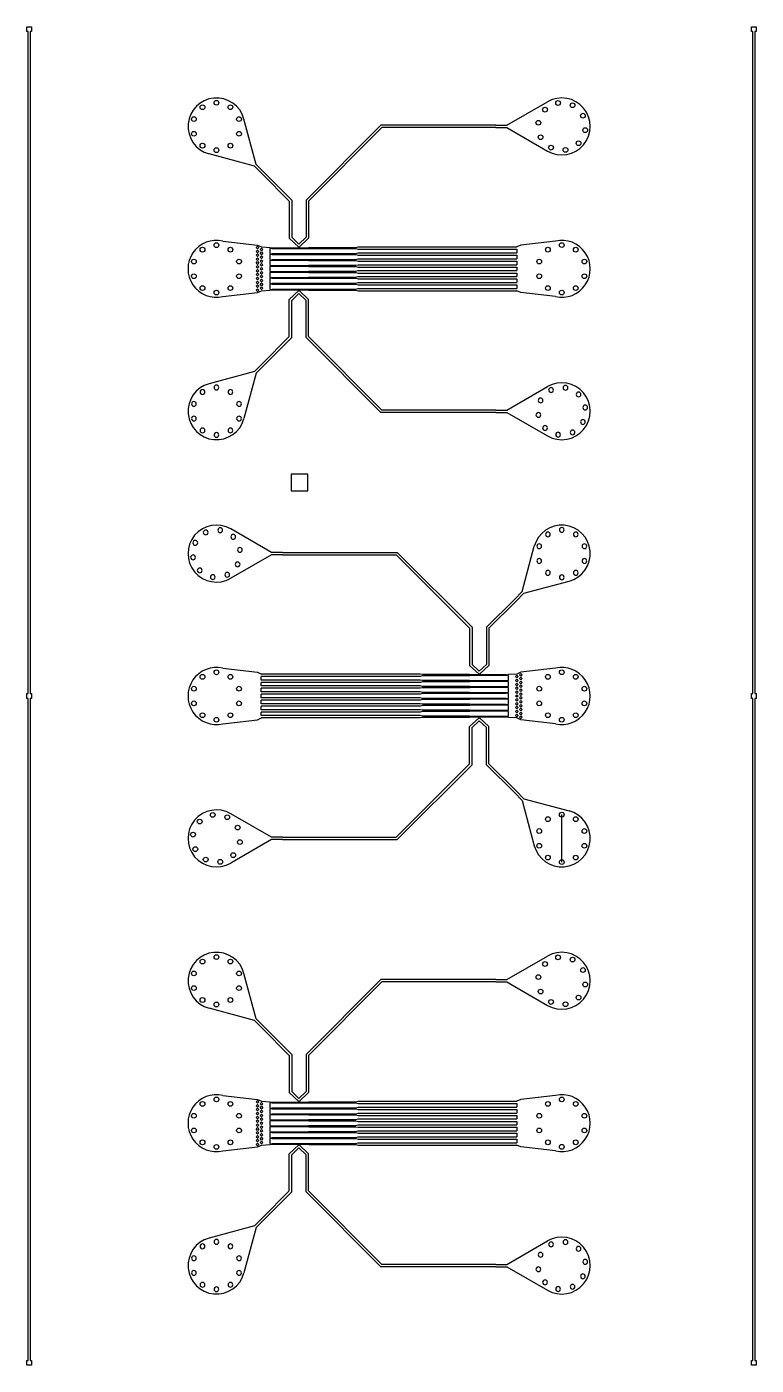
# Model space of a CAD drawing. Header units: inches. Extents: x -22921 to 23021, y -14100 to 14100.
# Drawn here: x 7640 to 23021, y -14100 to 14100 of the extents above; entities that cross this region are included whole.
import ezdxf

# ---------------------------------------------------------------- set-up
doc = ezdxf.new("R2010")
doc.units = ezdxf.units.IN
doc.header["$MEASUREMENT"] = 0

# ---------------------------------------------------------------- blocks, each defined once
blk = doc.blocks.new('*U219')
blk.add_circle((0, 0), 50)
blk = doc.blocks.new('*U220')
at = {"color": 0, "linetype": 'ByBlock', "lineweight": -2, "transparency": 16777216}
for p, rotation in [((-293, 8406), 35.99999999999999), ((295, 8406), 324), ((-475, 8156), 72), ((477, 8156), 288), ((-475, 7846), 108), ((477, 7846), 252.0000000000001), ((-293, 7596), 144), ((295, 7596), 216), ((1, 7501), 180)]:
    blk.add_blockref('*U219', p, dxfattribs=dict(at, rotation=rotation))
blk.add_blockref('*U219', (1, 8501), dxfattribs=at)
blk = doc.blocks.new('*U221')
blk.add_circle((0, 0), 50)
blk = doc.blocks.new('*U222')
at = {"color": 0, "linetype": 'ByBlock', "lineweight": -2, "transparency": 16777216}
for p, rotation in [((-293, 8406), 35.99999999999999), ((295, 8406), 324), ((-475, 8156), 72), ((477, 8156), 288), ((-475, 7846), 108), ((477, 7846), 252.0000000000001), ((-293, 7596), 144), ((295, 7596), 216), ((1, 7501), 180)]:
    blk.add_blockref('*U221', p, dxfattribs=dict(at, rotation=rotation))
blk.add_blockref('*U221', (1, 8501), dxfattribs=at)
blk = doc.blocks.new('*U211')
blk.add_circle((0, 0), 50)
blk = doc.blocks.new('*U212')
at = {"color": 0, "linetype": 'ByBlock', "lineweight": -2, "transparency": 16777216}
for p, rotation in [((-293, -32), 35.99999999999999), ((295, -32), 324), ((-475, -282), 72), ((477, -282), 288), ((-475, -591), 108), ((477, -591), 252), ((-293, -841), 144), ((295, -841), 216), ((1, -937), 180)]:
    blk.add_blockref('*U211', p, dxfattribs=dict(at, rotation=rotation))
blk.add_blockref('*U211', (1, 63), dxfattribs=at)
blk = doc.blocks.new('*U213')
blk.add_circle((0, 0), 50)
blk = doc.blocks.new('*U214')
at = {"color": 0, "linetype": 'ByBlock', "lineweight": -2, "transparency": 16777216}
for p, rotation in [((-293, -32), 35.99999999999999), ((295, -32), 324), ((-475, -282), 72), ((477, -282), 288), ((-475, -591), 108), ((477, -591), 252), ((-293, -841), 144), ((295, -841), 216), ((1, -937), 180)]:
    blk.add_blockref('*U213', p, dxfattribs=dict(at, rotation=rotation))
blk.add_blockref('*U213', (1, 63), dxfattribs=at)
blk = doc.blocks.new('*U217')
blk.add_circle((0, 0), 50)
blk = doc.blocks.new('*U218')
at = {"color": 0, "linetype": 'ByBlock', "lineweight": -2, "transparency": 16777216}
for p, rotation in [((-293, 8406), 35.99999999999999), ((295, 8406), 324), ((-475, 8156), 72), ((477, 8156), 288), ((-475, 7846), 108), ((477, 7846), 252.0000000000001), ((-293, 7596), 144), ((295, 7596), 216), ((1, 7501), 180)]:
    blk.add_blockref('*U217', p, dxfattribs=dict(at, rotation=rotation))
blk.add_blockref('*U217', (1, 8501), dxfattribs=at)
blk = doc.blocks.new('*U215')
blk.add_circle((0, 0), 50)
blk = doc.blocks.new('*U216')
at = {"color": 0, "linetype": 'ByBlock', "lineweight": -2, "transparency": 16777216}
for p, rotation in [((-293, 8406), 35.99999999999999), ((295, 8406), 324), ((-475, 8156), 72), ((477, 8156), 288), ((-475, 7846), 108), ((477, 7846), 252.0000000000001), ((-293, 7596), 144), ((295, 7596), 216), ((1, 7501), 180)]:
    blk.add_blockref('*U215', p, dxfattribs=dict(at, rotation=rotation))
blk.add_blockref('*U215', (1, 8501), dxfattribs=at)
blk = doc.blocks.new('*U243')
blk.add_circle((0, 0), 50)
blk = doc.blocks.new('*U244')
at = {"color": 0, "linetype": 'ByBlock', "lineweight": -2, "transparency": 16777216}
for p, rotation in [((-293, 8406), 35.99999999999999), ((295, 8406), 324), ((-475, 8156), 72), ((477, 8156), 288), ((-475, 7846), 108), ((477, 7846), 252.0000000000001), ((-293, 7596), 144), ((295, 7596), 216), ((1, 7501), 180)]:
    blk.add_blockref('*U243', p, dxfattribs=dict(at, rotation=rotation))
blk.add_blockref('*U243', (1, 8501), dxfattribs=at)
blk = doc.blocks.new('*U245')
blk.add_circle((0, 0), 50)
blk = doc.blocks.new('*U246')
at = {"color": 0, "linetype": 'ByBlock', "lineweight": -2, "transparency": 16777216}
for p, rotation in [((-293, 8406), 35.99999999999999), ((295, 8406), 324), ((-475, 8156), 72), ((477, 8156), 288), ((-475, 7846), 108), ((477, 7846), 252.0000000000001), ((-293, 7596), 144), ((295, 7596), 216), ((1, 7501), 180)]:
    blk.add_blockref('*U245', p, dxfattribs=dict(at, rotation=rotation))
blk.add_blockref('*U245', (1, 8501), dxfattribs=at)
blk = doc.blocks.new('*U231')
blk.add_circle((0, 0), 50)
blk = doc.blocks.new('*U232')
at = {"color": 0, "linetype": 'ByBlock', "lineweight": -2, "transparency": 16777216}
for p, rotation in [((-293, -32), 35.99999999999999), ((295, -32), 324), ((-475, -282), 72), ((477, -282), 288), ((-475, -591), 108), ((477, -591), 252), ((-293, -841), 144), ((295, -841), 216), ((1, -937), 180)]:
    blk.add_blockref('*U231', p, dxfattribs=dict(at, rotation=rotation))
blk.add_blockref('*U231', (1, 63), dxfattribs=at)
blk = doc.blocks.new('*U233')
blk.add_circle((0, 0), 50)
blk = doc.blocks.new('*U234')
at = {"color": 0, "linetype": 'ByBlock', "lineweight": -2, "transparency": 16777216}
for p, rotation in [((-293, -32), 35.99999999999999), ((295, -32), 324), ((-475, -282), 72), ((477, -282), 288), ((-475, -591), 108), ((477, -591), 252), ((-293, -841), 144), ((295, -841), 216), ((1, -937), 180)]:
    blk.add_blockref('*U233', p, dxfattribs=dict(at, rotation=rotation))
blk.add_blockref('*U233', (1, 63), dxfattribs=at)
blk = doc.blocks.new('*U237')
blk.add_circle((0, 0), 50)
blk = doc.blocks.new('*U238')
at = {"color": 0, "linetype": 'ByBlock', "lineweight": -2, "transparency": 16777216}
for p, rotation in [((-293, 8406), 35.99999999999999), ((295, 8406), 324), ((-475, 8156), 72), ((477, 8156), 288), ((-475, 7846), 108), ((477, 7846), 252.0000000000001), ((-293, 7596), 144), ((295, 7596), 216), ((1, 7501), 180)]:
    blk.add_blockref('*U237', p, dxfattribs=dict(at, rotation=rotation))
blk.add_blockref('*U237', (1, 8501), dxfattribs=at)
blk = doc.blocks.new('*U235')
blk.add_circle((0, 0), 50)
blk = doc.blocks.new('*U236')
at = {"color": 0, "linetype": 'ByBlock', "lineweight": -2, "transparency": 16777216}
for p, rotation in [((-293, 8406), 35.99999999999999), ((295, 8406), 324), ((-475, 8156), 72), ((477, 8156), 288), ((-475, 7846), 108), ((477, 7846), 252.0000000000001), ((-293, 7596), 144), ((295, 7596), 216), ((1, 7501), 180)]:
    blk.add_blockref('*U235', p, dxfattribs=dict(at, rotation=rotation))
blk.add_blockref('*U235', (1, 8501), dxfattribs=at)
blk = doc.blocks.new('*U239')
blk.add_circle((0, 0), 50)
blk = doc.blocks.new('*U240')
at = {"color": 0, "linetype": 'ByBlock', "lineweight": -2, "transparency": 16777216}
for p, rotation in [((-293, 8406), 35.99999999999999), ((295, 8406), 324), ((-475, 8156), 72), ((477, 8156), 288), ((-475, 7846), 108), ((477, 7846), 252.0000000000001), ((-293, 7596), 144), ((295, 7596), 216), ((1, 7501), 180)]:
    blk.add_blockref('*U239', p, dxfattribs=dict(at, rotation=rotation))
blk.add_blockref('*U239', (1, 8501), dxfattribs=at)
blk = doc.blocks.new('*U241')
blk.add_circle((0, 0), 50)
blk = doc.blocks.new('*U242')
at = {"color": 0, "linetype": 'ByBlock', "lineweight": -2, "transparency": 16777216}
for p, rotation in [((-293, 8406), 35.99999999999999), ((295, 8406), 324), ((-475, 8156), 72), ((477, 8156), 288), ((-475, 7846), 108), ((477, 7846), 252.0000000000001), ((-293, 7596), 144), ((295, 7596), 216), ((1, 7501), 180)]:
    blk.add_blockref('*U241', p, dxfattribs=dict(at, rotation=rotation))
blk.add_blockref('*U241', (1, 8501), dxfattribs=at)
blk = doc.blocks.new('*U223')
blk.add_circle((0, 0), 50)
blk = doc.blocks.new('*U224')
at = {"color": 0, "linetype": 'ByBlock', "lineweight": -2, "transparency": 16777216}
for p, rotation in [((-293, -32), 35.99999999999999), ((295, -32), 324), ((-475, -282), 72), ((477, -282), 288), ((-475, -591), 108), ((477, -591), 252), ((-293, -841), 144), ((295, -841), 216), ((1, -937), 180)]:
    blk.add_blockref('*U223', p, dxfattribs=dict(at, rotation=rotation))
blk.add_blockref('*U223', (1, 63), dxfattribs=at)
blk = doc.blocks.new('*U225')
blk.add_circle((0, 0), 50)
blk = doc.blocks.new('*U226')
at = {"color": 0, "linetype": 'ByBlock', "lineweight": -2, "transparency": 16777216}
for p, rotation in [((-293, -32), 35.99999999999999), ((295, -32), 324), ((-475, -282), 72), ((477, -282), 288), ((-475, -591), 108), ((477, -591), 252), ((-293, -841), 144), ((295, -841), 216), ((1, -937), 180)]:
    blk.add_blockref('*U225', p, dxfattribs=dict(at, rotation=rotation))
blk.add_blockref('*U225', (1, 63), dxfattribs=at)
blk = doc.blocks.new('*U229')
blk.add_circle((0, 0), 50)
blk = doc.blocks.new('*U230')
at = {"color": 0, "linetype": 'ByBlock', "lineweight": -2, "transparency": 16777216}
for p, rotation in [((-293, 8406), 35.99999999999999), ((295, 8406), 324), ((-475, 8156), 72), ((477, 8156), 288), ((-475, 7846), 108), ((477, 7846), 252.0000000000001), ((-293, 7596), 144), ((295, 7596), 216), ((1, 7501), 180)]:
    blk.add_blockref('*U229', p, dxfattribs=dict(at, rotation=rotation))
blk.add_blockref('*U229', (1, 8501), dxfattribs=at)
blk = doc.blocks.new('*U227')
blk.add_circle((0, 0), 50)
blk = doc.blocks.new('*U228')
at = {"color": 0, "linetype": 'ByBlock', "lineweight": -2, "transparency": 16777216}
for p, rotation in [((-293, 8406), 35.99999999999999), ((295, 8406), 324), ((-475, 8156), 72), ((477, 8156), 288), ((-475, 7846), 108), ((477, 7846), 252.0000000000001), ((-293, 7596), 144), ((295, 7596), 216), ((1, 7501), 180)]:
    blk.add_blockref('*U227', p, dxfattribs=dict(at, rotation=rotation))
blk.add_blockref('*U227', (1, 8501), dxfattribs=at)

msp = doc.modelspace()

# ---------------------------------------------------------------- linework, layer by layer
for p, q in [((17764, 12025), (18621, 12520)), ((12476, 11200), (12220, 12155)), ((15108, 12025), (13533, 10449)), ((15129, 11975), (13583, 10429)), ((17532, 12025), (15108, 12025)), ((17532, 11975), (15129, 11975)), ((17532, 12025), (17764, 12025)), ((17532, 11975), (17764, 11975)), ((17764, 11975), (18621, 11480)), ((12440, 11164), (11485, 11420)), ((12605, 11000), (12440, 11164)), ((12640, 11035), (12476, 11200)), ((12605, 11000), (13176, 10429)), ((12640, 11035), (13226, 10449)), ((13226, 10449), (13226, 9721)), ((13533, 10449), (13533, 9691)), ((13176, 10429), (13176, 9691)), ((13583, 10429), (13583, 9721)), ((13176, 9721), (13176, 9646)), ((13176, 9646), (13374, 9458)), ((13226, 9721), (13226, 9666)), ((13226, 9666), (13379, 9523)), ((13379, 9523), (13533, 9666)), ((13384, 9458), (13583, 9646)), ((13533, 9691), (13533, 9666)), ((13583, 9721), (13583, 9646)), ((11774, 9585), (12506, 9502)), ((12506, 9502), (12587, 9461)), ((12587, 9461), (12767, 9450)), ((12767, 9450), (12795, 9442)), ((12767, 9425), (12795, 9432)), ((12767, 9425), (12767, 9325)), ((12767, 9325), (12795, 9318)), ((12767, 9300), (12795, 9308)), ((12795, 9442), (12810, 9442)), ((12795, 9442), (12815, 9442)), ((12795, 9432), (12810, 9432)), ((12795, 9432), (12815, 9432)), ((12795, 9318), (12810, 9318)), ((12795, 9318), (12815, 9318)), ((12795, 9308), (12810, 9308)), ((12795, 9308), (12815, 9308)), ((12815, 9442), (12815, 9445)), ((12815, 9442), (12815, 9445)), ((12815, 9445), (13374, 9445)), ((12815, 9432), (12815, 9430)), ((12815, 9432), (12815, 9430)), ((12815, 9430), (13579, 9430)), ((12815, 9318), (12815, 9320)), ((12815, 9318), (12815, 9320)), ((12815, 9320), (13579, 9320)), ((12815, 9308), (12815, 9305)), ((12815, 9308), (12815, 9305)), ((13374, 9458), (13374, 9448)), ((13374, 9448), (13374, 9445)), ((13384, 9458), (13384, 9448)), ((13384, 9448), (13384, 9445)), ((13384, 9445), (13579, 9445)), ((13579, 9445), (13589, 9450)), ((13579, 9430), (13589, 9425)), ((13579, 9320), (13589, 9325)), ((13589, 9450), (14579, 9450)), ((13589, 9425), (14579, 9425)), ((13589, 9325), (14579, 9325)), ((14579, 9450), (14626, 9462)), ((14579, 9425), (14626, 9412)), ((14579, 9325), (14626, 9338)), ((14626, 9462), (17976, 9462)), ((14626, 9412), (17976, 9412)), ((14626, 9338), (17976, 9338)), ((18055, 9502), (17974, 9461)), ((17976, 9412), (17976, 9338)), ((18787, 9585), (18055, 9502)), ((12767, 9300), (12767, 9200)), ((12767, 9200), (12795, 9192)), ((12767, 9175), (12795, 9182)), ((12767, 9175), (12767, 9075)), ((12767, 9075), (12795, 9067)), ((12767, 9050), (12795, 9057)), ((12767, 9050), (12767, 8950)), ((12795, 9192), (12810, 9192)), ((12795, 9192), (12815, 9192)), ((12795, 9182), (12810, 9182)), ((12795, 9182), (12815, 9182)), ((12795, 9067), (12810, 9067)), ((12795, 9067), (12815, 9067)), ((12795, 9057), (12810, 9057)), ((12795, 9057), (12815, 9057)), ((12815, 9305), (13579, 9305)), ((12815, 9192), (12815, 9195)), ((12815, 9192), (12815, 9195)), ((12815, 9195), (13579, 9195)), ((12815, 9182), (12815, 9180)), ((12815, 9182), (12815, 9180)), ((12815, 9180), (13579, 9180)), ((12815, 9067), (12815, 9070)), ((12815, 9067), (12815, 9070)), ((12815, 9070), (13579, 9070)), ((12815, 9057), (12815, 9055)), ((12815, 9057), (12815, 9055)), ((12815, 9055), (13579, 9055)), ((13579, 9305), (13589, 9300)), ((13579, 9195), (13589, 9200)), ((13579, 9180), (13589, 9175)), ((13579, 9070), (13589, 9075)), ((13579, 9055), (13589, 9050)), ((13589, 9300), (14579, 9300)), ((13589, 9200), (14579, 9200)), ((13589, 9175), (14579, 9175)), ((13589, 9075), (14579, 9075)), ((13589, 9050), (14579, 9050)), ((14579, 9300), (14626, 9288)), ((14579, 9200), (14626, 9212)), ((14579, 9175), (14626, 9162)), ((14579, 9075), (14626, 9087)), ((14579, 9050), (14626, 9037)), ((14626, 9288), (17976, 9288)), ((14626, 9212), (17976, 9212)), ((14626, 9162), (17976, 9162)), ((14626, 9087), (17976, 9087)), ((14626, 9037), (17976, 9037)), ((17976, 9288), (17976, 9212)), ((17976, 9162), (17976, 9087)), ((17976, 9037), (17976, 8962)), ((12767, 8950), (12795, 8942)), ((12767, 8925), (12795, 8932)), ((12767, 8925), (12767, 8825)), ((12767, 8825), (12795, 8817)), ((12767, 8800), (12795, 8807)), ((12767, 8800), (12767, 8700)), ((12795, 8942), (12810, 8942)), ((12795, 8942), (12815, 8942)), ((12795, 8932), (12810, 8932)), ((12795, 8932), (12815, 8932)), ((12795, 8817), (12810, 8817)), ((12795, 8817), (12815, 8817)), ((12795, 8807), (12810, 8807)), ((12795, 8807), (12815, 8807)), ((12815, 8942), (12815, 8945)), ((12815, 8942), (12815, 8945)), ((12815, 8945), (13579, 8945)), ((12815, 8932), (12815, 8930)), ((12815, 8932), (12815, 8930)), ((12815, 8930), (13579, 8930)), ((12815, 8817), (12815, 8820)), ((12815, 8817), (12815, 8820)), ((12815, 8820), (13579, 8820)), ((12815, 8807), (12815, 8805)), ((12815, 8807), (12815, 8805)), ((12815, 8805), (13579, 8805)), ((13579, 8945), (13589, 8950)), ((13579, 8930), (13589, 8925)), ((13579, 8820), (13589, 8825)), ((13579, 8805), (13589, 8800)), ((13589, 8950), (14579, 8950)), ((13589, 8925), (14579, 8925)), ((13589, 8825), (14579, 8825)), ((13589, 8800), (14579, 8800)), ((14579, 8950), (14626, 8962)), ((14579, 8925), (14626, 8912)), ((14579, 8825), (14626, 8837)), ((14579, 8800), (14626, 8787)), ((14626, 8962), (17976, 8962)), ((14626, 8912), (17976, 8912)), ((14626, 8837), (17976, 8837)), ((14626, 8787), (17976, 8787)), ((17976, 8912), (17976, 8837)), ((17976, 8787), (17976, 8712)), ((11774, 8415), (12506, 8498)), ((12506, 8498), (12587, 8539)), ((12587, 8539), (12767, 8550)), ((12767, 8700), (12795, 8692)), ((12767, 8675), (12795, 8682)), ((12767, 8675), (12767, 8575)), ((12767, 8575), (12795, 8567)), ((12767, 8550), (12795, 8557)), ((12795, 8692), (12810, 8692)), ((12795, 8692), (12815, 8692)), ((12795, 8682), (12810, 8682)), ((12795, 8682), (12815, 8682)), ((12795, 8567), (12810, 8567)), ((12795, 8567), (12815, 8567)), ((12795, 8557), (12810, 8557)), ((12795, 8557), (12815, 8557)), ((12815, 8692), (12815, 8695)), ((12815, 8692), (12815, 8695)), ((12815, 8695), (13579, 8695)), ((12815, 8682), (12815, 8680)), ((12815, 8682), (12815, 8680)), ((12815, 8680), (13579, 8680)), ((12815, 8567), (12815, 8570)), ((12815, 8567), (12815, 8570)), ((12815, 8570), (13579, 8570)), ((12815, 8557), (12815, 8555)), ((12815, 8557), (12815, 8555)), ((12815, 8555), (13374, 8555)), ((13176, 8354), (13374, 8542)), ((13226, 8334), (13379, 8477)), ((13374, 8542), (13374, 8555)), ((13379, 8477), (13533, 8334)), ((13384, 8555), (13579, 8555)), ((13384, 8542), (13384, 8555)), ((13384, 8542), (13583, 8354)), ((13579, 8695), (13589, 8700)), ((13579, 8680), (13589, 8675)), ((13579, 8570), (13589, 8575)), ((13579, 8555), (13589, 8550)), ((13589, 8700), (14579, 8700)), ((13589, 8675), (14579, 8675)), ((13589, 8575), (14579, 8575)), ((13589, 8550), (14579, 8550)), ((14579, 8700), (14626, 8712)), ((14579, 8675), (14626, 8662)), ((14579, 8575), (14626, 8587)), ((14579, 8550), (14626, 8537)), ((14626, 8712), (17976, 8712)), ((14626, 8662), (17976, 8662)), ((14626, 8587), (17976, 8587)), ((14626, 8537), (17976, 8537)), ((18055, 8498), (17974, 8539)), ((17976, 8662), (17976, 8587)), ((18787, 8415), (18055, 8498)), ((13176, 8279), (13176, 8354)), ((13176, 7571), (13176, 8309)), ((13226, 8279), (13226, 8334)), ((13226, 7551), (13226, 8279)), ((13533, 8309), (13533, 8334)), ((13533, 7551), (13533, 8309)), ((13583, 8279), (13583, 8354)), ((13583, 7571), (13583, 8279)), ((12605, 7000), (13176, 7571)), ((12640, 6965), (13226, 7551)), ((15108, 5975), (13533, 7551)), ((15129, 6025), (13583, 7571)), ((12440, 6836), (11485, 6580)), ((12476, 6800), (12220, 5845)), ((12605, 7000), (12440, 6836)), ((12640, 6965), (12476, 6800)), ((17764, 6025), (18621, 6520)), ((17532, 5975), (15108, 5975)), ((17532, 6025), (15129, 6025)), ((17532, 6025), (17764, 6025)), ((17532, 5975), (17764, 5975)), ((17764, 5975), (18621, 5480)), ((12797, 3025), (11940, 3520)), ((18085, 2200), (18341, 3155)), ((12797, 2975), (11940, 2480)), ((13029, 3025), (12797, 3025)), ((13029, 2975), (12797, 2975)), ((13029, 3025), (15453, 3025)), ((13029, 2975), (15432, 2975)), ((15432, 2975), (16978, 1429)), ((15453, 3025), (17028, 1449)), ((18121, 2164), (19076, 2420)), ((17921, 2035), (17335, 1449)), ((17956, 2000), (17385, 1429)), ((17921, 2035), (18085, 2200)), ((17956, 2000), (18121, 2164)), ((16978, 1429), (16978, 721)), ((17028, 1449), (17028, 691)), ((17335, 1449), (17335, 721)), ((17385, 1429), (17385, 691)), ((11774, 585), (12506, 502)), ((16978, 721), (16978, 646)), ((17177, 457), (16978, 646)), ((17028, 691), (17028, 666)), ((17182, 523), (17028, 666)), ((17335, 666), (17182, 523)), ((17385, 646), (17187, 457)), ((17335, 721), (17335, 666)), ((17385, 721), (17385, 646)), ((18787, 585), (18055, 502)), ((12506, 502), (12587, 461)), ((15935, 462), (12585, 462)), ((15935, 412), (12585, 412)), ((12585, 337), (12585, 412)), ((15935, 337), (12585, 337)), ((15935, 287), (12585, 287)), ((12585, 212), (12585, 287)), ((15982, 450), (15935, 462)), ((15982, 425), (15935, 412)), ((15982, 325), (15935, 337)), ((15982, 300), (15935, 287)), ((16972, 450), (15982, 450)), ((16972, 425), (15982, 425)), ((16972, 325), (15982, 325)), ((16972, 300), (15982, 300)), ((16982, 445), (16972, 450)), ((16982, 430), (16972, 425)), ((16982, 320), (16972, 325)), ((16982, 305), (16972, 300)), ((17177, 445), (16982, 445)), ((17746, 430), (16982, 430)), ((17746, 320), (16982, 320)), ((17746, 305), (16982, 305)), ((17177, 457), (17177, 445)), ((17187, 457), (17187, 445)), ((17746, 445), (17187, 445)), ((17746, 442), (17746, 445)), ((17746, 442), (17746, 445)), ((17766, 442), (17746, 442)), ((17766, 432), (17746, 432)), ((17746, 432), (17746, 430)), ((17746, 432), (17746, 430)), ((17746, 317), (17746, 320)), ((17746, 317), (17746, 320)), ((17766, 317), (17746, 317)), ((17766, 307), (17746, 307)), ((17746, 307), (17746, 305)), ((17746, 307), (17746, 305)), ((17766, 442), (17751, 442)), ((17766, 432), (17751, 432)), ((17766, 317), (17751, 317)), ((17766, 307), (17751, 307)), ((17794, 450), (17766, 442)), ((17794, 425), (17766, 432)), ((17794, 325), (17766, 317)), ((17794, 300), (17766, 307)), ((17974, 461), (17794, 450)), ((17794, 325), (17794, 425)), ((17794, 200), (17794, 300)), ((18055, 502), (17974, 461)), ((15935, 212), (12585, 212)), ((15935, 162), (12585, 162)), ((12585, 87), (12585, 162)), ((15935, 87), (12585, 87)), ((15935, 37), (12585, 37)), ((12585, -38), (12585, 37)), ((15982, 200), (15935, 212)), ((15982, 175), (15935, 162)), ((15982, 75), (15935, 87)), ((15982, 50), (15935, 37)), ((16972, 200), (15982, 200)), ((16972, 175), (15982, 175)), ((16972, 75), (15982, 75)), ((16972, 50), (15982, 50)), ((16982, 195), (16972, 200)), ((16982, 180), (16972, 175)), ((16982, 70), (16972, 75)), ((16982, 55), (16972, 50)), ((17746, 195), (16982, 195)), ((17746, 180), (16982, 180)), ((17746, 70), (16982, 70)), ((17746, 55), (16982, 55)), ((17746, 192), (17746, 195)), ((17746, 192), (17746, 195)), ((17766, 192), (17746, 192)), ((17766, 182), (17746, 182)), ((17746, 182), (17746, 180)), ((17746, 182), (17746, 180)), ((17746, 67), (17746, 70)), ((17746, 67), (17746, 70)), ((17766, 67), (17746, 67)), ((17766, 57), (17746, 57)), ((17746, 57), (17746, 55)), ((17746, 57), (17746, 55)), ((17766, 192), (17751, 192)), ((17766, 182), (17751, 182)), ((17766, 67), (17751, 67)), ((17766, 57), (17751, 57)), ((17794, 200), (17766, 192)), ((17794, 175), (17766, 182)), ((17794, 75), (17766, 67)), ((17794, 50), (17766, 57)), ((17794, 75), (17794, 175)), ((17794, -50), (17794, 50)), ((15935, -38), (12585, -38)), ((15935, -88), (12585, -88)), ((12585, -163), (12585, -88)), ((15935, -163), (12585, -163)), ((15935, -213), (12585, -213)), ((12585, -288), (12585, -213)), ((15982, -50), (15935, -38)), ((15982, -75), (15935, -88)), ((15982, -175), (15935, -163)), ((15982, -200), (15935, -213)), ((16972, -50), (15982, -50)), ((16972, -75), (15982, -75)), ((16972, -175), (15982, -175)), ((16972, -200), (15982, -200)), ((16982, -55), (16972, -50)), ((16982, -70), (16972, -75)), ((16982, -180), (16972, -175)), ((16982, -195), (16972, -200)), ((17746, -55), (16982, -55)), ((17746, -70), (16982, -70)), ((17746, -180), (16982, -180)), ((17746, -195), (16982, -195)), ((17746, -58), (17746, -55)), ((17746, -58), (17746, -55)), ((17766, -58), (17746, -58)), ((17766, -68), (17746, -68)), ((17746, -68), (17746, -70)), ((17746, -68), (17746, -70)), ((17746, -183), (17746, -180)), ((17746, -183), (17746, -180)), ((17766, -183), (17746, -183)), ((17766, -193), (17746, -193)), ((17746, -193), (17746, -195)), ((17746, -193), (17746, -195)), ((17766, -58), (17751, -58)), ((17766, -68), (17751, -68)), ((17766, -183), (17751, -183)), ((17766, -193), (17751, -193)), ((17794, -50), (17766, -58)), ((17794, -75), (17766, -68)), ((17794, -175), (17766, -183)), ((17794, -200), (17766, -193)), ((17794, -175), (17794, -75)), ((17794, -300), (17794, -200)), ((11774, -585), (12506, -502)), ((12506, -502), (12587, -461)), ((15935, -288), (12585, -288)), ((15935, -338), (12585, -338)), ((12585, -413), (12585, -338)), ((15935, -413), (12585, -413)), ((15935, -463), (12585, -463)), ((15982, -300), (15935, -288)), ((15982, -325), (15935, -338)), ((15982, -425), (15935, -413)), ((15982, -450), (15935, -463)), ((16972, -300), (15982, -300)), ((16972, -325), (15982, -325)), ((16972, -425), (15982, -425)), ((16972, -450), (15982, -450)), ((16982, -305), (16972, -300)), ((16982, -320), (16972, -325)), ((16982, -430), (16972, -425)), ((16982, -445), (16972, -450)), ((17177, -458), (16978, -646)), ((17746, -305), (16982, -305)), ((17746, -320), (16982, -320)), ((17746, -430), (16982, -430)), ((17177, -445), (16982, -445)), ((17182, -523), (17028, -666)), ((17177, -448), (17177, -445)), ((17177, -458), (17177, -448)), ((17335, -666), (17182, -523)), ((17746, -445), (17187, -445)), ((17187, -448), (17187, -445)), ((17187, -458), (17187, -448)), ((17385, -646), (17187, -458)), ((17746, -308), (17746, -305)), ((17746, -308), (17746, -305)), ((17766, -308), (17746, -308)), ((17766, -318), (17746, -318)), ((17746, -318), (17746, -320)), ((17746, -318), (17746, -320)), ((17746, -433), (17746, -430)), ((17746, -433), (17746, -430)), ((17766, -433), (17746, -433)), ((17766, -443), (17746, -443)), ((17746, -443), (17746, -445)), ((17746, -443), (17746, -445)), ((17766, -308), (17751, -308)), ((17766, -318), (17751, -318)), ((17766, -433), (17751, -433)), ((17766, -443), (17751, -443)), ((17794, -300), (17766, -308)), ((17794, -325), (17766, -318)), ((17794, -425), (17766, -433)), ((17794, -450), (17766, -443)), ((17794, -425), (17794, -325)), ((17974, -461), (17794, -450)), ((18055, -502), (17974, -461)), ((18787, -585), (18055, -502)), ((16978, -721), (16978, -646)), ((16978, -1429), (16978, -721)), ((17028, -691), (17028, -666)), ((17028, -1449), (17028, -691)), ((17335, -721), (17335, -666)), ((17335, -1449), (17335, -721)), ((17385, -721), (17385, -646)), ((17385, -1429), (17385, -691)), ((15432, -2975), (16978, -1429)), ((15453, -3025), (17028, -1449)), ((17921, -2035), (17335, -1449)), ((17956, -2000), (17385, -1429)), ((17921, -2035), (18085, -2200)), ((17956, -2000), (18121, -2164)), ((18085, -2200), (18341, -3155)), ((18121, -2164), (19076, -2420)), ((12797, -2975), (11940, -2480)), ((18921, -3500), (18921, -2500)), ((18921, -3500), (18921, -2500)), ((12797, -3025), (11940, -3520)), ((13029, -2975), (12797, -2975)), ((13029, -3025), (12797, -3025)), ((13029, -2975), (15432, -2975)), ((13029, -3025), (15453, -3025)), ((17764, -5975), (18621, -5480)), ((12476, -6800), (12220, -5845)), ((15108, -5975), (13533, -7551)), ((15129, -6025), (13583, -7571)), ((17532, -5975), (15108, -5975)), ((17532, -6025), (15129, -6025)), ((17532, -5975), (17764, -5975)), ((17532, -6025), (17764, -6025)), ((17764, -6025), (18621, -6520)), ((12440, -6836), (11485, -6580)), ((12605, -7000), (12440, -6836)), ((12640, -6965), (12476, -6800)), ((12605, -7000), (13176, -7571)), ((12640, -6965), (13226, -7551)), ((13176, -7571), (13176, -8309)), ((13226, -7551), (13226, -8279)), ((13533, -7551), (13533, -8309)), ((13583, -7571), (13583, -8279)), ((11774, -8415), (12506, -8498)), ((13176, -8279), (13176, -8354)), ((13176, -8354), (13374, -8542)), ((13226, -8279), (13226, -8334)), ((13226, -8334), (13379, -8477)), ((13379, -8477), (13533, -8334)), ((13384, -8542), (13583, -8354)), ((13533, -8309), (13533, -8334)), ((13583, -8279), (13583, -8354)), ((18787, -8415), (18055, -8498)), ((12506, -8498), (12587, -8539)), ((12587, -8539), (12767, -8550)), ((12767, -8550), (12795, -8557)), ((12767, -8575), (12795, -8567)), ((12767, -8575), (12767, -8675)), ((12767, -8675), (12795, -8682)), ((12767, -8700), (12795, -8692)), ((12767, -8700), (12767, -8800)), ((12795, -8557), (12810, -8557)), ((12795, -8557), (12815, -8557)), ((12795, -8567), (12810, -8567)), ((12795, -8567), (12815, -8567)), ((12795, -8682), (12810, -8682)), ((12795, -8682), (12815, -8682)), ((12795, -8692), (12810, -8692)), ((12795, -8692), (12815, -8692)), ((12815, -8557), (12815, -8555)), ((12815, -8557), (12815, -8555)), ((12815, -8555), (13374, -8555)), ((12815, -8567), (12815, -8570)), ((12815, -8567), (12815, -8570)), ((12815, -8570), (13579, -8570)), ((12815, -8682), (12815, -8680)), ((12815, -8682), (12815, -8680)), ((12815, -8680), (13579, -8680)), ((12815, -8692), (12815, -8695)), ((12815, -8692), (12815, -8695)), ((12815, -8695), (13579, -8695)), ((13374, -8542), (13374, -8552)), ((13374, -8552), (13374, -8555)), ((13384, -8542), (13384, -8552)), ((13384, -8552), (13384, -8555)), ((13384, -8555), (13579, -8555)), ((13579, -8555), (13589, -8550)), ((13579, -8570), (13589, -8575)), ((13579, -8680), (13589, -8675)), ((13579, -8695), (13589, -8700)), ((13589, -8550), (14579, -8550)), ((13589, -8575), (14579, -8575)), ((13589, -8675), (14579, -8675)), ((13589, -8700), (14579, -8700)), ((14579, -8550), (14626, -8537)), ((14579, -8575), (14626, -8587)), ((14579, -8675), (14626, -8662)), ((14579, -8700), (14626, -8712)), ((14626, -8537), (17976, -8537)), ((14626, -8587), (17976, -8587)), ((14626, -8662), (17976, -8662)), ((14626, -8712), (17976, -8712)), ((18055, -8498), (17974, -8539)), ((17976, -8587), (17976, -8662)), ((17976, -8712), (17976, -8787)), ((12767, -8800), (12795, -8807)), ((12767, -8825), (12795, -8817)), ((12767, -8825), (12767, -8925)), ((12767, -8925), (12795, -8932)), ((12767, -8950), (12795, -8942)), ((12767, -8950), (12767, -9050)), ((12795, -8807), (12810, -8807)), ((12795, -8807), (12815, -8807)), ((12795, -8817), (12810, -8817)), ((12795, -8817), (12815, -8817)), ((12795, -8932), (12810, -8932)), ((12795, -8932), (12815, -8932)), ((12795, -8942), (12810, -8942)), ((12795, -8942), (12815, -8942)), ((12815, -8807), (12815, -8805)), ((12815, -8807), (12815, -8805)), ((12815, -8805), (13579, -8805)), ((12815, -8817), (12815, -8820)), ((12815, -8817), (12815, -8820)), ((12815, -8820), (13579, -8820)), ((12815, -8932), (12815, -8930)), ((12815, -8932), (12815, -8930)), ((12815, -8930), (13579, -8930)), ((12815, -8942), (12815, -8945)), ((12815, -8942), (12815, -8945)), ((12815, -8945), (13579, -8945)), ((13579, -8805), (13589, -8800)), ((13579, -8820), (13589, -8825)), ((13579, -8930), (13589, -8925)), ((13579, -8945), (13589, -8950)), ((13589, -8800), (14579, -8800)), ((13589, -8825), (14579, -8825)), ((13589, -8925), (14579, -8925)), ((13589, -8950), (14579, -8950)), ((14579, -8800), (14626, -8787)), ((14579, -8825), (14626, -8837)), ((14579, -8925), (14626, -8912)), ((14579, -8950), (14626, -8962)), ((14626, -8787), (17976, -8787)), ((14626, -8837), (17976, -8837)), ((14626, -8912), (17976, -8912)), ((14626, -8962), (17976, -8962)), ((17976, -8837), (17976, -8912)), ((17976, -8962), (17976, -9037)), ((12767, -9050), (12795, -9057)), ((12767, -9075), (12795, -9067)), ((12767, -9075), (12767, -9175)), ((12767, -9175), (12795, -9182)), ((12767, -9200), (12795, -9192)), ((12767, -9200), (12767, -9300)), ((12767, -9300), (12795, -9307)), ((12795, -9057), (12810, -9057)), ((12795, -9057), (12815, -9057)), ((12795, -9067), (12810, -9067)), ((12795, -9067), (12815, -9067)), ((12795, -9182), (12810, -9182)), ((12795, -9182), (12815, -9182)), ((12795, -9192), (12810, -9192)), ((12795, -9192), (12815, -9192)), ((12815, -9057), (12815, -9055)), ((12815, -9057), (12815, -9055)), ((12815, -9055), (13579, -9055)), ((12815, -9067), (12815, -9070)), ((12815, -9067), (12815, -9070)), ((12815, -9070), (13579, -9070)), ((12815, -9182), (12815, -9180)), ((12815, -9182), (12815, -9180)), ((12815, -9180), (13579, -9180)), ((12815, -9192), (12815, -9195)), ((12815, -9192), (12815, -9195)), ((12815, -9195), (13579, -9195)), ((12815, -9307), (12815, -9305)), ((12815, -9307), (12815, -9305)), ((12815, -9305), (13579, -9305)), ((13579, -9055), (13589, -9050)), ((13579, -9070), (13589, -9075)), ((13579, -9180), (13589, -9175)), ((13579, -9195), (13589, -9200)), ((13579, -9305), (13589, -9300)), ((13589, -9050), (14579, -9050)), ((13589, -9075), (14579, -9075)), ((13589, -9175), (14579, -9175)), ((13589, -9200), (14579, -9200)), ((13589, -9300), (14579, -9300)), ((14579, -9050), (14626, -9037)), ((14579, -9075), (14626, -9087)), ((14579, -9175), (14626, -9162)), ((14579, -9200), (14626, -9212)), ((14579, -9300), (14626, -9287)), ((14626, -9037), (17976, -9037)), ((14626, -9087), (17976, -9087)), ((14626, -9162), (17976, -9162)), ((14626, -9212), (17976, -9212)), ((14626, -9287), (17976, -9287)), ((17976, -9087), (17976, -9162)), ((17976, -9212), (17976, -9287)), ((11774, -9585), (12506, -9502)), ((12506, -9502), (12587, -9461)), ((12587, -9461), (12767, -9450)), ((12767, -9325), (12795, -9317)), ((12767, -9325), (12767, -9425)), ((12767, -9425), (12795, -9432)), ((12767, -9450), (12795, -9442)), ((12795, -9307), (12810, -9307)), ((12795, -9307), (12815, -9307)), ((12795, -9317), (12810, -9317)), ((12795, -9317), (12815, -9317)), ((12795, -9432), (12810, -9432)), ((12795, -9432), (12815, -9432)), ((12795, -9442), (12810, -9442)), ((12795, -9442), (12815, -9442)), ((12815, -9317), (12815, -9320)), ((12815, -9317), (12815, -9320)), ((12815, -9320), (13579, -9320)), ((12815, -9432), (12815, -9430)), ((12815, -9432), (12815, -9430)), ((12815, -9430), (13579, -9430)), ((12815, -9442), (12815, -9445)), ((12815, -9442), (12815, -9445)), ((12815, -9445), (13374, -9445)), ((13176, -9646), (13374, -9457)), ((13226, -9666), (13379, -9523)), ((13374, -9457), (13374, -9445)), ((13379, -9523), (13533, -9666)), ((13384, -9445), (13579, -9445)), ((13384, -9457), (13384, -9445)), ((13384, -9457), (13583, -9646)), ((13579, -9320), (13589, -9325)), ((13579, -9430), (13589, -9425)), ((13579, -9445), (13589, -9450)), ((13589, -9325), (14579, -9325)), ((13589, -9425), (14579, -9425)), ((13589, -9450), (14579, -9450)), ((14579, -9325), (14626, -9337)), ((14579, -9425), (14626, -9412)), ((14579, -9450), (14626, -9462)), ((14626, -9337), (17976, -9337)), ((14626, -9412), (17976, -9412)), ((14626, -9462), (17976, -9462)), ((18055, -9502), (17974, -9461)), ((17976, -9337), (17976, -9412)), ((18787, -9585), (18055, -9502)), ((13176, -9721), (13176, -9646)), ((13176, -10429), (13176, -9691)), ((13226, -9721), (13226, -9666)), ((13226, -10449), (13226, -9721)), ((13533, -9691), (13533, -9666)), ((13533, -10449), (13533, -9691)), ((13583, -9721), (13583, -9646)), ((13583, -10429), (13583, -9721)), ((12605, -11000), (13176, -10429)), ((15129, -11975), (13583, -10429)), ((12640, -11035), (13226, -10449)), ((15108, -12025), (13533, -10449)), ((12440, -11164), (11485, -11420)), ((12476, -11200), (12220, -12155)), ((12605, -11000), (12440, -11164)), ((12640, -11035), (12476, -11200)), ((17764, -11975), (18621, -11480)), ((17532, -12025), (15108, -12025)), ((17532, -11975), (15129, -11975)), ((17532, -11975), (17764, -11975)), ((17532, -12025), (17764, -12025)), ((17764, -12025), (18621, -12520))]:
    msp.add_line(p, q)
for points in [[(7710, -50), (7710, -14000), (7740, -14000), (7740, -14100), (7640, -14100), (7640, -14000), (7670, -14000), (7670, -50), (7640, -50), (7640, 50), (7670, 50), (7670, 14000), (7640, 14000), (7640, 14100), (7740, 14100), (7740, 14000), (7710, 14000), (7710, 50), (7740, 50), (7740, -50)], [(22991, -50), (22991, -14000), (23021, -14000), (23021, -14100), (22921, -14100), (22921, -14000), (22951, -14000), (22951, -50), (22921, -50), (22921, 50), (22951, 50), (22951, 14000), (22921, 14000), (22921, 14100), (23021, 14100), (23021, 14000), (22991, 14000), (22991, 50), (23021, 50), (23021, -50)], [(12477, 9449), (12506, 9477), (12534, 9449), (12506, 9421)], [(12477, 9367), (12506, 9395), (12534, 9367), (12506, 9339)], [(12477, 9286), (12506, 9314), (12534, 9286), (12506, 9257)], [(12559, 9408), (12587, 9436), (12615, 9408), (12587, 9380)], [(12559, 9326), (12587, 9355), (12615, 9326), (12587, 9298)], [(12477, 9204), (12506, 9232), (12534, 9204), (12506, 9176)], [(12477, 9122), (12506, 9151), (12534, 9122), (12506, 9094)], [(12477, 9041), (12506, 9069), (12534, 9041), (12506, 9013)], [(12559, 9245), (12587, 9273), (12615, 9245), (12587, 9217)], [(12559, 9163), (12587, 9191), (12615, 9163), (12587, 9135)], [(12559, 9082), (12587, 9110), (12615, 9082), (12587, 9053)], [(12559, 9000), (12587, 9028), (12615, 9000), (12587, 8972)], [(12477, 8959), (12506, 8987), (12534, 8959), (12506, 8931)], [(12477, 8878), (12506, 8906), (12534, 8878), (12506, 8849)], [(12477, 8796), (12506, 8824), (12534, 8796), (12506, 8768)], [(12477, 8714), (12506, 8743), (12534, 8714), (12506, 8686)], [(12559, 8918), (12587, 8947), (12615, 8918), (12587, 8890)], [(12559, 8837), (12587, 8865), (12615, 8837), (12587, 8809)], [(12559, 8755), (12587, 8783), (12615, 8755), (12587, 8727)], [(12477, 8633), (12506, 8661), (12534, 8633), (12506, 8605)], [(12477, 8551), (12506, 8579), (12534, 8551), (12506, 8523)], [(12477, 8551), (12506, 8579), (12534, 8551), (12506, 8523)], [(12559, 8674), (12587, 8702), (12615, 8674), (12587, 8645)], [(12559, 8592), (12587, 8620), (12615, 8592), (12587, 8564)], [(13212, 4677), (13212, 4323), (13566, 4323), (13566, 4677)], [(18002, 408), (17974, 380), (17946, 408), (17974, 436)], [(18002, 326), (17974, 298), (17946, 326), (17974, 355)], [(18084, 449), (18055, 421), (18027, 449), (18055, 477)], [(18084, 449), (18055, 421), (18027, 449), (18055, 477)], [(18084, 367), (18055, 339), (18027, 367), (18055, 395)], [(18084, 286), (18055, 257), (18027, 286), (18055, 314)], [(18002, 245), (17974, 217), (17946, 245), (17974, 273)], [(18002, 163), (17974, 135), (17946, 163), (17974, 191)], [(18002, 82), (17974, 53), (17946, 82), (17974, 110)], [(18002, 0), (17974, -28), (17946, 0), (17974, 28)], [(18084, 204), (18055, 176), (18027, 204), (18055, 232)], [(18084, 122), (18055, 94), (18027, 122), (18055, 151)], [(18084, 41), (18055, 13), (18027, 41), (18055, 69)], [(18002, -82), (17974, -110), (17946, -82), (17974, -53)], [(18002, -163), (17974, -191), (17946, -163), (17974, -135)], [(18002, -245), (17974, -273), (17946, -245), (17974, -217)], [(18084, -41), (18055, -69), (18027, -41), (18055, -13)], [(18084, -122), (18055, -151), (18027, -122), (18055, -94)], [(18084, -204), (18055, -232), (18027, -204), (18055, -176)], [(18084, -286), (18055, -314), (18027, -286), (18055, -257)], [(18002, -326), (17974, -355), (17946, -326), (17974, -298)], [(18002, -408), (17974, -436), (17946, -408), (17974, -380)], [(18084, -367), (18055, -395), (18027, -367), (18055, -339)], [(18084, -449), (18055, -477), (18027, -449), (18055, -421)], [(12477, -8551), (12506, -8523), (12534, -8551), (12506, -8579)], [(12477, -8633), (12506, -8605), (12534, -8633), (12506, -8661)], [(12477, -8714), (12506, -8686), (12534, -8714), (12506, -8743)], [(12559, -8592), (12587, -8564), (12615, -8592), (12587, -8620)], [(12559, -8674), (12587, -8645), (12615, -8674), (12587, -8702)], [(12559, -8755), (12587, -8727), (12615, -8755), (12587, -8783)], [(12477, -8796), (12506, -8768), (12534, -8796), (12506, -8824)], [(12477, -8878), (12506, -8849), (12534, -8878), (12506, -8906)], [(12477, -8959), (12506, -8931), (12534, -8959), (12506, -8987)], [(12477, -9041), (12506, -9013), (12534, -9041), (12506, -9069)], [(12559, -8837), (12587, -8809), (12615, -8837), (12587, -8865)], [(12559, -8918), (12587, -8890), (12615, -8918), (12587, -8947)], [(12559, -9000), (12587, -8972), (12615, -9000), (12587, -9028)], [(12477, -9122), (12506, -9094), (12534, -9122), (12506, -9151)], [(12477, -9204), (12506, -9176), (12534, -9204), (12506, -9232)], [(12477, -9286), (12506, -9257), (12534, -9286), (12506, -9314)], [(12559, -9082), (12587, -9053), (12615, -9082), (12587, -9110)], [(12559, -9163), (12587, -9135), (12615, -9163), (12587, -9191)], [(12559, -9245), (12587, -9217), (12615, -9245), (12587, -9273)], [(12559, -9326), (12587, -9298), (12615, -9326), (12587, -9355)], [(12477, -9367), (12506, -9339), (12534, -9367), (12506, -9395)], [(12477, -9449), (12506, -9421), (12534, -9449), (12506, -9477)], [(12477, -9449), (12506, -9421), (12534, -9449), (12506, -9477)], [(12559, -9408), (12587, -9380), (12615, -9408), (12587, -9436)]]:
    msp.add_lwpolyline(points, close=True)
for centre, start, end in [((11640, 12000), 15, 255), ((18921, 12000), 240, 120), ((11640, 9000), 77.0918, 282.9082), ((18921, 9000), 257.0918, 102.9082), ((11640, 6000), 105, 345), ((18921, 6000), 240, 120), ((11640, 3000), 60, 300), ((18921, 3000), 285, 165), ((11640, 0), 77.0918, 282.9082), ((18921, 0), 257.0918, 102.9082), ((11640, -3000), 60, 300), ((18921, -3000), 195, 75), ((11640, -6000), 15, 255), ((18921, -6000), 240, 120), ((11640, -9000), 77.0918, 282.9082), ((18921, -9000), 257.0918, 102.9082), ((11640, -12000), 105, 345), ((18921, -12000), 240, 120)]:
    msp.add_arc(centre, 600, start, end)

# ---------------------------------------------------------------- block references
for name, p, rotation in [('*U242', (13264, 17658), 224.9999999999999), ('*U226', (18922, 8563), 180), ('*U212', (18922, -437), 180), ('*U222', (17297, -8658), 44.99999999999984), ('*U220', (18922, 5001), 180), ('*U246', (13264, -342), 224.9999999999999), ('*U234', (18922, -9436), 180)]:
    msp.add_blockref(name, p, dxfattribs=dict(rotation=rotation))
for name, p in [('*U240', (11639, 3999)), ('*U224', (11639, 9436)), ('*U214', (11639, 436)), ('*U244', (11639, -14001)), ('*U232', (11639, -8563))]:
    msp.add_blockref(name, p)
at = {"xscale": -1}
for name, p, rotation in [('*U228', (13264, 342), 315.0000000000002), ('*U230', (11639, 14001), 180), ('*U216', (17297, 8658), 135.0000000000002), ('*U236', (13264, -17658), 315.0000000000002), ('*U238', (11639, -3999), 180)]:
    msp.add_blockref(name, p, dxfattribs=dict(at, rotation=rotation))
msp.add_blockref('*U218', (18922, -5001), dxfattribs=at)

doc.saveas('drawing.dxf')
